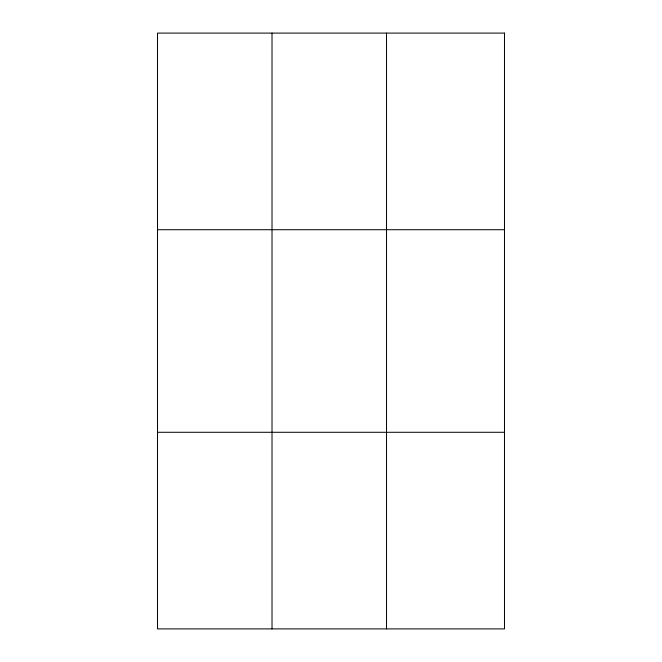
<?xml version="1.0" encoding="UTF-8"?>
<svg xmlns="http://www.w3.org/2000/svg" width="662" height="662" viewBox="0 0 662 662"><rect width="100%" height="100%" fill="white"/><g stroke="black" fill="none" stroke-linecap="round" stroke-linejoin="round"><path stroke-width="0.99" d="M272.016 628.9L272.016 33.1M386.517 628.9L386.517 33.1M157.515 229.714L504.485 229.714M157.515 432.286L504.485 432.286M504.485 33.1L504.485 628.9L157.515 628.9L157.515 33.1L504.485 33.1"/></g></svg>
